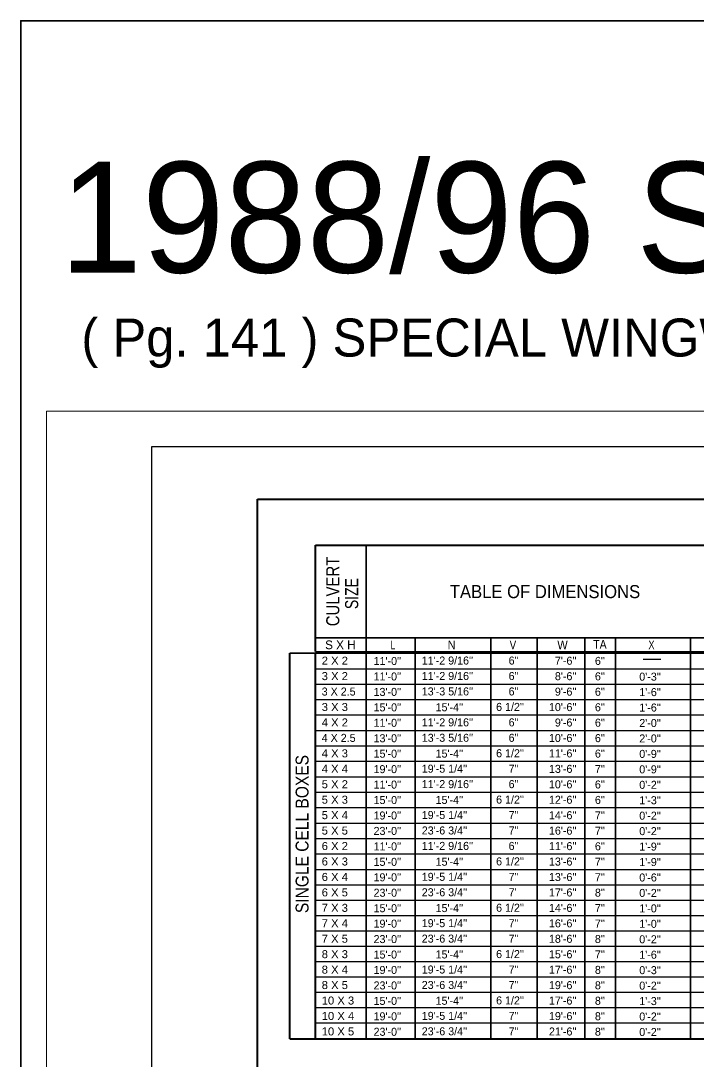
# Model space of a CAD drawing. Extents: x 8 to 380, y 173 to 464.
# Drawn here: x 8.1 to 104.2, y 316.2 to 463.8 of the extents above; entities that cross this region are included whole.
import ezdxf
from ezdxf.enums import TextEntityAlignment as Align

# ---------------------------------------------------------------- set-up
doc = ezdxf.new("R2010")
doc.units = 0
doc.header["$LTSCALE"] = 0.46
doc.layers.add('1', color=7, linetype='Continuous', lineweight=13)

msp = doc.modelspace()

# ---------------------------------------------------------------- linework, layer by layer
at = {"layer": '1'}
for p, q in [((11.798, 408.3328), (371.771, 408.3328)), ((11.798, 178.3502), (11.798, 408.3328))]:
    msp.add_line(p, q, dxfattribs=at)
at = {"layer": '1', "lineweight": 40}
for p, q in [((41.7957, 395.8341), (366.7711, 395.8341)), ((41.7957, 190.8493), (41.7957, 395.8341)), ((50.0387, 389.2918), (330.7477, 389.2918)), ((50.0387, 374.2041), (50.0387, 389.2918)), ((46.382, 319.1495), (46.382, 373.9363)), ((50.0387, 319.1495), (50.0387, 373.9363))]:
    msp.add_line(p, q, dxfattribs=at)
at = {"layer": '1', "lineweight": 35}
for p, q in [((57.2679, 319.1495), (57.2679, 389.2918)), ((50.0387, 376.1185), (145.2104, 376.1185)), ((64.2428, 319.1495), (64.2428, 376.1185)), ((74.9796, 319.1495), (74.9796, 376.1185)), ((81.593, 319.1495), (81.593, 376.0649)), ((88.3537, 319.1495), (88.3537, 376.1185)), ((92.7314, 319.1495), (92.7314, 376.1185)), ((103.3878, 319.1495), (103.3878, 376.1185)), ((46.382, 373.9363), (330.7477, 373.9363))]:
    msp.add_line(p, q, dxfattribs=at)
at = {"layer": '1', "lineweight": 25}
for p, q in [((50.0387, 374.2041), (330.7477, 374.2041)), ((96.6347, 373.0914), (99.1664, 373.0914)), ((50.0387, 371.7408), (330.7477, 371.7408)), ((50.0387, 369.5453), (330.7477, 369.5453)), ((50.0387, 367.3497), (330.7477, 367.3497)), ((50.0387, 365.1675), (330.7477, 365.1675)), ((50.0387, 362.9586), (330.7477, 362.9586)), ((50.0387, 360.7631), (330.7477, 360.7631)), ((50.0387, 358.5809), (330.7477, 358.5809)), ((50.0387, 356.3853), (330.7477, 356.3853)), ((50.0387, 354.1898), (330.7477, 354.1898)), ((50.0387, 351.9942), (330.7477, 351.9942)), ((50.0387, 349.7853), (330.7477, 349.7853)), ((50.0387, 347.5897), (330.7477, 347.5897)), ((50.0387, 345.4076), (330.7477, 345.4076)), ((50.0387, 343.2254), (330.7477, 343.2254)), ((50.0387, 341.0433), (330.7477, 341.0433)), ((50.0387, 338.8611), (330.7477, 338.8611)), ((50.0387, 336.6789), (330.7477, 336.6789)), ((50.0387, 334.4967), (330.7477, 334.4967)), ((50.0387, 332.3146), (330.7477, 332.3146)), ((50.0387, 330.1324), (330.7477, 330.1324)), ((50.0387, 327.9502), (330.7477, 327.9502)), ((50.0387, 325.7681), (330.7477, 325.7681)), ((50.0387, 323.5859), (330.7477, 323.5859)), ((50.0387, 321.4038), (330.7477, 321.4038))]:
    msp.add_line(p, q, dxfattribs=at)
at = {"layer": '1', "lineweight": 35}
msp.add_lwpolyline([(8.1357, 172.6612), (379.6006, 172.6612), (379.6006, 463.8247), (8.1357, 463.8247)], close=True, dxfattribs=at)
at = {"layer": '1', "lineweight": 25}
msp.add_lwpolyline([(26.7968, 183.3501), (26.7968, 403.3333), (371.771, 403.3333)], dxfattribs=at)
at = {"layer": '1', "lineweight": 40}
msp.add_lwpolyline([(46.382, 319.1495), (330.7477, 319.1495), (330.7477, 389.2918)], dxfattribs=at)

# ---------------------------------------------------------------- texts
at = {"layer": '1'}
for s, height, p in [('1988/96 SPECS - FINAL ENGLISH', 15.75, (178.7225, 428.0299)), ('( Pg. 141 ) SPECIAL WINGWALL FOR SINGLE CELL BOX - ( WSCB-1-00 ) - FINAL ENGLISH ( 6/13/97 )', 5.4, (186.6925, 416.1037)), ('S X H', 1.241, (53.5887, 374.512))]:
    msp.add_text(s, height=height, dxfattribs=at).set_placement(p, align=Align.CENTER)
for s, width, p in [('CULVERT ', 0.85, (53.4391, 383.0107)), ('SIZE', 0.8, (56.1178, 382.4171))]:
    msp.add_text(s, height=1.862, rotation=90, dxfattribs=dict(at, width=width)).set_placement(p, align=Align.CENTER)
for s, height, width, p in [('TABLE OF DIMENSIONS', 1.862, 0.95, (82.6852, 381.768)), ('L', 1.241, 0.75, (61.0667, 374.4986)), ('N', 1.241, 0.95, (69.4084, 374.4986)), ('V', 1.241, 0.85, (78.1239, 374.4986)), ('W', 1.241, 0.95, (85.1784, 374.4986)), ('TA', 1.241, 0.9, (90.5013, 374.5656)), ('X', 1.241, 0.8, (97.8247, 374.4986))]:
    msp.add_text(s, height=height, dxfattribs=dict(at, width=width)).set_placement(p, align=Align.CENTER)
at = {"layer": '1', "width": 1.05}
for s, p in [('2 X 2', (50.9328, 372.3152)), ('3 X 2', (50.9328, 370.1197)), ('3 X 3', (50.9328, 365.7286)), ('4 X 2', (50.9328, 363.5331)), ('4 X 3', (50.9328, 359.1419)), ('4 X 4', (50.9328, 356.9464)), ('5 X 2', (50.9328, 354.7508)), ('5 X 3', (50.9328, 352.5553)), ('5 X 4', (50.9328, 350.3597)), ('5 X 5', (50.9328, 348.1642)), ('6 X 2', (50.9328, 345.9687)), ('6 X 3', (50.9328, 343.7731)), ('6 X 4', (50.9328, 341.5776)), ('6 X 5', (50.9328, 339.382)), ('7 X 3', (50.9328, 337.1864)), ('7 X 4', (50.9328, 334.9909)), ('7 X 5', (50.9328, 332.7953)), ('8 X 3', (50.9328, 330.5998)), ('8 X 4', (50.9328, 328.4042)), ('8 X 5', (50.9328, 326.2087)), ('10 X 3', (50.9328, 324.0132)), ('10 X 4', (50.9328, 321.8176)), ('10 X 5', (50.9328, 319.6221))]:
    msp.add_text(s, height=1.138, dxfattribs=at).set_placement(p)
at = {"layer": '1'}
for s, p in [("11'-0''", (58.3068, 372.2647)), ("11'-2 9/16''", (65.1593, 372.3318)), ("6''", (77.5128, 372.3277)), ("6''", (89.7821, 372.2801)), ("11'-0''", (58.3068, 370.0693)), ("11'-2 9/16''", (65.1593, 370.1363)), ("6''", (77.5128, 370.1322)), ("6''", (89.7821, 370.0846)), ("0'-3''", (96.0927, 370.0411)), ('3 X 2.5', (50.9328, 367.9242)), ("13'-0''", (58.3068, 367.8737)), ("13'-3 5/16''", (65.1593, 367.9407)), ("6''", (77.5128, 367.9367)), ("6''", (89.7821, 367.889)), ("1'-6''", (96.0927, 367.8456)), ("15'-0''", (58.3068, 365.6782)), ("15'-4''", (67.1258, 365.6934)), ("6 1/2''", (75.7319, 365.7412)), ("6''", (89.7821, 365.6935)), ("1'-6''", (96.0927, 365.65)), ("11'-0''", (58.3068, 363.4826)), ("11'-2 9/16''", (65.1593, 363.5497)), ("6''", (77.5128, 363.5456)), ("6''", (89.7821, 363.4979)), ("2'-0''", (96.0927, 363.4544)), ('4 X 2.5', (50.9328, 361.3375)), ("13'-0''", (58.3068, 361.287)), ("13'-3 5/16''", (65.1593, 361.3541)), ("6''", (77.5128, 361.35)), ("6''", (89.7821, 361.3023)), ("2'-0''", (96.0927, 361.2589)), ("15'-0''", (58.3068, 359.0915)), ("15'-4''", (67.1258, 359.1067)), ("6 1/2''", (75.7319, 359.1545)), ("6''", (89.7821, 359.1068)), ("0'-9''", (96.0927, 359.0633)), ("19'-0''", (58.3068, 356.8959)), ("19'-5 1/4''", (65.1593, 356.963)), ("7''", (77.5128, 356.9589)), ("7''", (89.7821, 356.9112)), ("0'-9''", (96.0927, 356.8678)), ("11'-0''", (58.3068, 354.7004)), ("11'-2 9/16''", (65.1593, 354.7675)), ("6''", (77.5128, 354.7634)), ("6''", (89.7821, 354.7158)), ("0'-2''", (96.0927, 354.6722)), ("15'-0''", (58.3068, 352.5048)), ("15'-4''", (67.1258, 352.5202)), ("6 1/2''", (75.7319, 352.5678)), ("6''", (89.7821, 352.5202)), ("1'-3''", (96.0927, 352.4767)), ("19'-0''", (58.3068, 350.3092)), ("19'-5 1/4''", (65.1593, 350.3763)), ("7''", (77.5128, 350.3723)), ("7''", (89.7821, 350.3246)), ("0'-2''", (96.0927, 350.2812)), ("23'-0''", (58.3068, 348.1137)), ("23'-6 3/4''", (65.1593, 348.1808)), ("7''", (77.5128, 348.1767)), ("7''", (89.7821, 348.1291)), ("0'-2''", (96.0927, 348.0856)), ("11'-0''", (58.3068, 345.9182)), ("11'-2 9/16''", (65.1593, 345.9853)), ("6''", (77.5128, 345.9812)), ("6''", (89.7821, 345.9335)), ("1'-9''", (96.0927, 345.8901)), ("15'-0''", (58.3068, 343.7227)), ("15'-4''", (67.1258, 343.7379)), ("6 1/2''", (75.7319, 343.7857)), ("7''", (89.7821, 343.738)), ("1'-9''", (96.0927, 343.6945)), ("19'-0''", (58.3068, 341.5271)), ("19'-5 1/4''", (65.1593, 341.5942)), ("7''", (77.5128, 341.5901)), ("7''", (89.7821, 341.5424)), ("0'-6''", (96.0927, 341.4989)), ("23'-0''", (58.3068, 339.3315)), ("23'-6 3/4''", (65.1593, 339.3986)), ("7'", (77.5128, 339.3945)), ("8''", (89.7821, 339.3468)), ("0'-2''", (96.0927, 339.3034)), ("15'-0''", (58.3068, 337.136)), ("15'-4''", (67.1258, 337.1513)), ("6 1/2''", (75.7319, 337.199)), ("7''", (89.7821, 337.1513)), ("1'-0''", (96.0927, 337.1078)), ("19'-0''", (58.3068, 334.9404)), ("19'-5 1/4''", (65.1593, 335.0075)), ("7''", (77.5128, 335.0034)), ("7''", (89.7821, 334.9557)), ("1'-0''", (96.0927, 334.9123)), ("23'-0''", (58.3068, 332.7449)), ("23'-6 3/4''", (65.1593, 332.812)), ("7''", (77.5128, 332.8079)), ("8''", (89.7821, 332.7602)), ("0'-2''", (96.0927, 332.7167)), ("15'-0''", (58.3068, 330.5493)), ("15'-4''", (67.1258, 330.5647)), ("6 1/2''", (75.7319, 330.6123)), ("7''", (89.7821, 330.5647)), ("1'-6''", (96.0927, 330.5212)), ("19'-0''", (58.3068, 328.3537)), ("19'-5 1/4''", (65.1593, 328.4208)), ("7''", (77.5128, 328.4167)), ("8''", (89.7821, 328.3691)), ("0'-3''", (96.0927, 328.3257)), ("23'-0''", (58.3068, 326.1583)), ("23'-6 3/4''", (65.1593, 326.2253)), ("7''", (77.5128, 326.2212)), ("8''", (89.7821, 326.1736)), ("0'-2''", (96.0927, 326.1301)), ("15'-0''", (58.3068, 323.9627)), ("15'-4''", (67.1258, 323.978)), ("6 1/2''", (75.7319, 324.0257)), ("8''", (89.7821, 323.978)), ("1'-3''", (96.0927, 323.9346)), ("19'-0''", (58.3068, 321.7672)), ("19'-5 1/4''", (65.1593, 321.8342)), ("7''", (77.5128, 321.8302)), ("8''", (89.7821, 321.7825)), ("0'-2''", (96.0927, 321.739)), ("23'-0''", (58.3068, 319.5716)), ("23'-6 3/4''", (65.1593, 319.6387)), ("7''", (77.5128, 319.6346)), ("8''", (89.7821, 319.5869)), ("0'-2''", (96.0927, 319.5434))]:
    msp.add_text(s, height=1.138, dxfattribs=at).set_placement(p)
for s, p in [("7'-6''", (87.163, 372.3042)), ("8'-6''", (87.163, 370.1087)), ("9'-6''", (87.163, 367.9131)), ("10'-6''", (87.163, 365.7176)), ("9'-6''", (87.163, 363.522)), ("10'-6''", (87.163, 361.3264)), ("11'-6''", (87.163, 359.1309)), ("13'-6''", (87.163, 356.9353)), ("10'-6''", (87.163, 354.7398)), ("12'-6''", (87.163, 352.5442)), ("14'-6''", (87.163, 350.3487)), ("16'-6''", (87.163, 348.1532)), ("11'-6''", (87.163, 345.9576)), ("13'-6''", (87.163, 343.7621)), ("13'-6''", (87.163, 341.5665)), ("17'-6''", (87.163, 339.3709)), ("14'-6''", (87.163, 337.1754)), ("16'-6''", (87.163, 334.9798)), ("18'-6''", (87.163, 332.7843)), ("15'-6''", (87.163, 330.5888)), ("17'-6''", (87.163, 328.3932)), ("19'-6''", (87.163, 326.1977)), ("17'-6''", (87.163, 324.0021)), ("19'-6''", (87.163, 321.8066)), ("21'-6''", (87.163, 319.611))]:
    msp.add_text(s, height=1.138, dxfattribs=at).set_placement(p, align=Align.RIGHT)
at = {"layer": '1', "width": 0.9}
msp.add_text('SINGLE CELL BOXES', height=1.836, rotation=90, dxfattribs=at).set_placement((49.0572, 337.0034))

doc.saveas('drawing.dxf')
